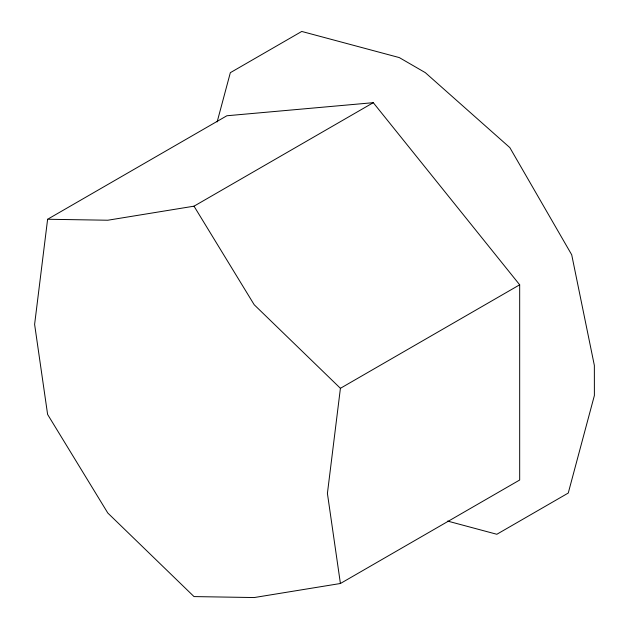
<?xml version="1.0" encoding="UTF-8"?>
<svg xmlns="http://www.w3.org/2000/svg" width="629" height="629" viewBox="0 0 629 629"><rect width="100%" height="100%" fill="white"/><g stroke="black" fill="none" stroke-linecap="round" stroke-linejoin="round"><path stroke-width="0.94" d="M47.615 219.254L34.611 324.367L47.615 414.456L107.811 513.028L194.015 596.583L254.21 597.55L340.415 583.5L519.68 480.006L519.68 284.803L373.28 102.676L226.88 115.76L47.615 219.254L107.811 220.229L194.015 206.178L373.28 102.676M519.68 284.803L340.415 388.305L327.41 493.411L340.415 583.5M217.147 121.924L230.34 72.681L301.747 31.45L399.297 57.585L425.306 72.642L509.828 147.595L571.706 254.769L594.358 365.441L594.389 395.499L568.254 493.05L496.839 534.273L447.596 521.079M340.415 388.305L254.21 304.751L194.015 206.178"/></g></svg>
